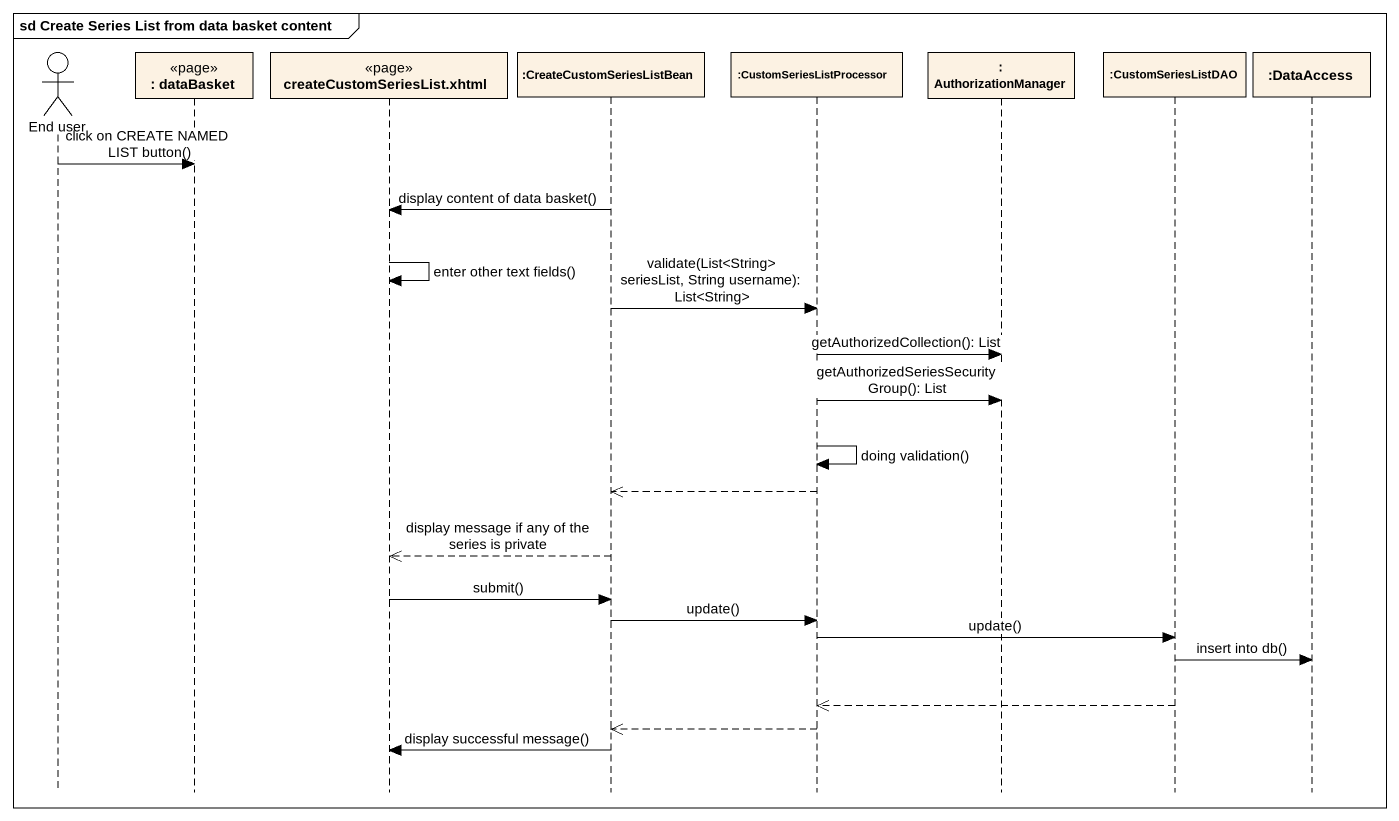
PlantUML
@startuml
mainframe sd Create Series List from data basket content
hide footbox
actor "End user" as End_user
participant ": dataBasket" as dataBasket <<page>>
participant "createCustomSeriesList.xhtml" as createCustomSeriesList_xhtml <<page>>
participant ":CreateCustomSeriesListBean" as CreateCustomSeriesListBean
participant ":CustomSeriesListProcessor" as CustomSeriesListProcessor
participant ": AuthorizationManager" as AuthorizationManager
participant ":CustomSeriesListDAO" as CustomSeriesListDAO
participant ":DataAccess" as DataAccess

End_user -> dataBasket : click on CREATE NAMED LIST button()
CreateCustomSeriesListBean -> createCustomSeriesList_xhtml : display content of data basket()
createCustomSeriesList_xhtml -> createCustomSeriesList_xhtml : enter other text fields()
CreateCustomSeriesListBean -> CustomSeriesListProcessor : validate(List<String> seriesList, String username): List<String>
CustomSeriesListProcessor -> AuthorizationManager : getAuthorizedCollection(): List
CustomSeriesListProcessor -> AuthorizationManager : getAuthorizedSeriesSecurityGroup(): List
CustomSeriesListProcessor -> CustomSeriesListProcessor : doing validation()
CustomSeriesListProcessor -->> CreateCustomSeriesListBean
CreateCustomSeriesListBean -->> createCustomSeriesList_xhtml : display message if any of the series is private
createCustomSeriesList_xhtml -> CreateCustomSeriesListBean : submit()
CreateCustomSeriesListBean -> CustomSeriesListProcessor : update()
CustomSeriesListProcessor -> CustomSeriesListDAO : update()
CustomSeriesListDAO -> DataAccess : insert into db()
CustomSeriesListDAO -->> CustomSeriesListProcessor
CustomSeriesListProcessor -->> CreateCustomSeriesListBean
CreateCustomSeriesListBean -> createCustomSeriesList_xhtml : display successful message()
@enduml
